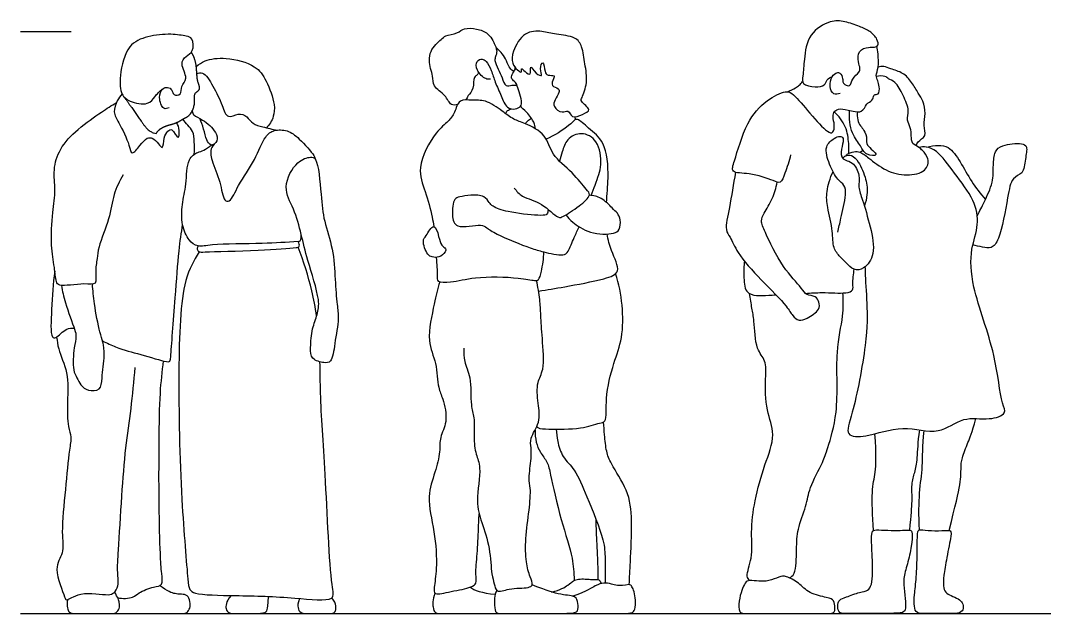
# Model space of a CAD drawing. Header units: millimetres. Extents: x 71.6 to 121.6, y 1.1 to 34.5.
# Drawn here: x 108.023 to 111.104, y 3.558 to 5.344 of the extents above; entities that cross this region are included whole.
import ezdxf

# ---------------------------------------------------------------- set-up
doc = ezdxf.new("R2010")
doc.units = ezdxf.units.MM

msp = doc.modelspace()

# ---------------------------------------------------------------- linework, layer by layer
for points in [[(108.0233, 5.3108), (108.1757, 5.3108)], [(108.0233, 3.5582), (113.2049, 3.5582)]]:
    msp.add_lwpolyline(points)
for points, knots in [([(110.4889, 5.1239), (110.4831, 5.1218), (110.4674, 5.1184), (110.456, 5.1456), (110.4619, 5.1754), (110.4788, 5.1878), (110.4902, 5.1868), (110.4985, 5.1693), (110.4961, 5.1589), (110.5026, 5.1499), (110.5213, 5.1435), (110.5239, 5.1705), (110.547, 5.1863), (110.5501, 5.2002), (110.5432, 5.2195), (110.5421, 5.2544), (110.5743, 5.2646), (110.5918, 5.2623), (110.6054, 5.2677), (110.602, 5.2895), (110.5786, 5.3133), (110.5475, 5.3258), (110.503, 5.3426), (110.4585, 5.3447), (110.3917, 5.3055), (110.3809, 5.2286), (110.378, 5.1795), (110.3732, 5.1493), (110.4144, 5.1428), (110.4443, 5.1457), (110.4482, 5.1671), (110.4598, 5.1725), (110.4652, 5.1745)], [0, 0, 0, 0, 0.246584, 0.530941, 0.845198, 1.092626, 1.268036, 1.507142, 1.691442, 1.875181, 2.089629, 2.35621, 2.654594, 2.855727, 3.114645, 3.432457, 3.740299, 3.985448, 4.176123, 4.419111, 4.745319, 5.080235, 5.469655, 5.848318, 6.326868, 6.823655, 7.23186, 7.506205, 7.849811, 8.152391, 8.393764, 8.632137, 8.632137, 8.632137, 8.632137]), ([(108.4709, 5.0813), (108.4658, 5.0794), (108.4508, 5.0727), (108.4376, 5.1132), (108.4481, 5.1391), (108.4661, 5.1448), (108.4807, 5.1359), (108.4812, 5.1172), (108.51, 5.1188), (108.5042, 5.1475), (108.5303, 5.1687), (108.5014, 5.2129), (108.5203, 5.2373), (108.545, 5.2493), (108.5434, 5.292), (108.5207, 5.2972), (108.474, 5.3051), (108.4057, 5.2974), (108.343, 5.2723), (108.3202, 5.1803), (108.3241, 5.1201), (108.3513, 5.0988), (108.4069, 5.0858), (108.4274, 5.114), (108.4369, 5.1263), (108.4462, 5.1341), (108.4509, 5.1374)], [0, 0, 0, 0, 0.231379, 0.570677, 0.867287, 1.096171, 1.314995, 1.538408, 1.78415, 2.058538, 2.360673, 2.740454, 3.031366, 3.323071, 3.658493, 3.909061, 4.299977, 4.778486, 5.229885, 5.773557, 6.205455, 6.527701, 6.93977, 7.254291, 7.482378, 7.72099, 7.72099, 7.72099, 7.72099]), ([(109.3387, 5.0911), (109.3319, 5.089), (109.3159, 5.0869), (109.3029, 5.1213), (109.2627, 5.1425), (109.2651, 5.1773), (109.2555, 5.1988), (109.2494, 5.2539), (109.2891, 5.2862), (109.3011, 5.2992), (109.3388, 5.3041), (109.3581, 5.3227), (109.3959, 5.3191), (109.4292, 5.3086), (109.445, 5.2835), (109.4484, 5.275), (109.4589, 5.2525), (109.4526, 5.2351), (109.4484, 5.2232), (109.4612, 5.1958), (109.4721, 5.1736), (109.4811, 5.1424), (109.5021, 5.1499), (109.5118, 5.1492), (109.5168, 5.1495)], [1.54011, 1.54011, 1.54011, 1.54011, 1.774111, 2.10373, 2.478367, 2.78997, 3.071894, 3.481946, 3.874255, 4.116378, 4.455005, 4.746498, 5.088948, 5.42696, 5.704789, 5.886046, 6.175965, 6.413524, 6.610155, 6.913609, 7.217991, 7.513291, 7.751073, 7.974057, 7.974057, 7.974057, 7.974057]), ([(109.5187, 5.1948), (109.5121, 5.2005), (109.5011, 5.2151), (109.5028, 5.253), (109.5378, 5.3121), (109.5932, 5.3129), (109.634, 5.3008), (109.6933, 5.2972), (109.7152, 5.2646), (109.7207, 5.2118), (109.7317, 5.1589), (109.7133, 5.113), (109.7066, 5.0988), (109.7456, 5.0739), (109.7127, 5.0612), (109.6823, 5.046), (109.6722, 5.0779), (109.652, 5.0621), (109.6247, 5.084), (109.63, 5.1059), (109.6454, 5.1251), (109.6439, 5.1409), (109.6174, 5.1444), (109.6262, 5.1681), (109.6325, 5.1798), (109.6079, 5.1774), (109.6003, 5.1885), (109.5969, 5.2286), (109.5832, 5.1975), (109.5975, 5.1733), (109.5723, 5.1823), (109.5539, 5.2167), (109.5617, 5.1734), (109.5415, 5.1899), (109.5282, 5.2031), (109.5338, 5.1842), (109.5235, 5.1907), (109.5187, 5.1948)], [0, 0, 0, 0, 0.28549, 0.628879, 1.08472, 1.486689, 1.87045, 2.296806, 2.632791, 3.04673, 3.476347, 3.867285, 4.072062, 4.396089, 4.676219, 4.990892, 5.25619, 5.497186, 5.802068, 6.060033, 6.342182, 6.540068, 6.793952, 7.054374, 7.22286, 7.465894, 7.682957, 7.977439, 8.227765, 8.485108, 8.727224, 9.007155, 9.264977, 9.500289, 9.706621, 9.873699, 10.081781, 10.081781, 10.081781, 10.081781]), ([(109.5079, 5.1905), (109.5036, 5.193), (109.4945, 5.1987), (109.4858, 5.223), (109.4741, 5.2438), (109.4606, 5.2552), (109.4545, 5.2622), (109.4532, 5.2639)], [0, 0, 0, 0, 0.22135, 0.507369, 0.789892, 1.059927, 1.139295, 1.139295, 1.139295, 1.139295]), ([(110.3403, 4.9398), (110.3367, 4.9208), (110.3239, 4.8877), (110.312, 4.85), (110.2849, 4.864), (110.2198, 4.886), (110.1583, 4.8827), (110.1738, 4.927), (110.2051, 5.0381), (110.2623, 5.1025), (110.3233, 5.1333), (110.3468, 5.1253), (110.3918, 5.072), (110.4409, 5.0158), (110.4653, 5.0004), (110.4747, 5.0233), (110.4674, 5.0478), (110.4682, 5.0683), (110.4846, 5.0793), (110.513, 5.0757), (110.5552, 5.0611), (110.5675, 5.0916), (110.5736, 5.0957), (110.5906, 5.1055), (110.5896, 5.1234), (110.6079, 5.1185), (110.6076, 5.1456), (110.6028, 5.1619), (110.5952, 5.1788), (110.6069, 5.2029), (110.6035, 5.2432), (110.6016, 5.2587), (110.6002, 5.2665)], [0, 0, 0, 0, 0.436381, 0.755185, 1.023917, 1.518314, 1.917412, 2.23816, 2.859385, 3.40538, 3.852495, 4.111474, 4.587927, 5.099974, 5.357496, 5.598547, 5.894887, 6.142741, 6.373427, 6.683531, 7.043559, 7.332008, 7.493018, 7.735361, 7.945604, 8.137428, 8.403378, 8.652048, 8.88286, 9.172616, 9.534092, 9.814138, 9.814138, 9.814138, 9.814138]), ([(108.5522, 5.2051), (108.5602, 5.212), (108.5788, 5.2262), (108.6434, 5.2351), (108.7317, 5.2109), (108.7637, 5.1641), (108.7906, 5.0927), (108.7854, 5.0562), (108.7762, 5.0356), (108.7678, 5.0253), (108.7631, 5.0209)], [0, 0, 0, 0, 0.322876, 0.780066, 1.316762, 1.745843, 2.239924, 2.58167, 2.846631, 3.097776, 3.097776, 3.097776, 3.097776]), ([(109.4369, 5.1672), (109.4323, 5.1669), (109.4218, 5.1657), (109.3943, 5.192), (109.3928, 5.2228), (109.4129, 5.2295), (109.4258, 5.2209), (109.4411, 5.1923), (109.4506, 5.1575), (109.47, 5.118), (109.4835, 5.0794), (109.5115, 5.0753), (109.5298, 5.0842), (109.5324, 5.1025), (109.5238, 5.1281), (109.5167, 5.1507), (109.5131, 5.1577), (109.4994, 5.1674), (109.5006, 5.1818), (109.5125, 5.1955), (109.5119, 5.2002), (109.5117, 5.202)], [0, 0, 0, 0, 0.213237, 0.555108, 0.849922, 1.079032, 1.291023, 1.610622, 1.96018, 2.345378, 2.6992, 2.980521, 3.222907, 3.452328, 3.75675, 4.032313, 4.192559, 4.413808, 4.621425, 4.862797, 4.980837, 4.980837, 4.980837, 4.980837]), ([(108.5539, 5.1835), (108.5594, 5.1852), (108.5746, 5.192), (108.6051, 5.1434), (108.6298, 5.0927), (108.6439, 5.0447), (108.679, 5.0673), (108.7058, 5.0558), (108.7211, 5.0308), (108.7536, 5.0237), (108.7812, 5.016), (108.7958, 5.0138)], [0, 0, 0, 0, 0.237266, 0.642661, 1.103066, 1.453892, 1.770799, 2.065554, 2.364542, 2.68651, 3.067253, 3.067253, 3.067253, 3.067253]), ([(109.4007, 5.19), (109.4004, 5.1865), (109.3991, 5.1782), (109.3843, 5.1748), (109.3893, 5.1373), (109.3695, 5.119), (109.3661, 5.1087), (109.3626, 5.1048)], [0, 0, 0, 0, 0.187098, 0.378257, 0.707603, 1.000252, 1.21902, 1.21902, 1.21902, 1.21902]), ([(110.5072, 4.9366), (110.508, 4.9384), (110.5091, 4.9432), (110.532, 4.9496), (110.5503, 4.9495), (110.5772, 4.9279), (110.6265, 4.8888), (110.6878, 4.875), (110.7484, 4.8854), (110.7591, 4.9285), (110.7371, 4.952), (110.7275, 4.9624), (110.7042, 4.9715), (110.7035, 4.9969), (110.7022, 5.0209), (110.6886, 5.0441), (110.6988, 5.0734), (110.6797, 5.1182), (110.6576, 5.1593), (110.6346, 5.1673), (110.6253, 5.1774), (110.6065, 5.1775), (110.5984, 5.1747)], [0, 0, 0, 0, 0.138454, 0.40598, 0.648976, 0.974035, 1.428579, 1.887988, 2.312331, 2.652248, 2.962068, 3.182052, 3.448086, 3.722359, 4.006096, 4.290827, 4.59412, 4.993169, 5.384075, 5.650492, 5.855799, 6.14686, 6.14686, 6.14686, 6.14686]), ([(110.7182, 4.9661), (110.7197, 4.9704), (110.7215, 4.9801), (110.7515, 4.9954), (110.7382, 5.0286), (110.7477, 5.0632), (110.7399, 5.1018), (110.7241, 5.1246), (110.7052, 5.1586), (110.6799, 5.1873), (110.6424, 5.1974), (110.6211, 5.2069), (110.6091, 5.2046), (110.6038, 5.2031)], [0, 0, 0, 0, 0.210858, 0.510686, 0.824205, 1.17012, 1.52046, 1.822738, 2.177168, 2.530508, 2.883483, 3.156643, 3.390246, 3.390246, 3.390246, 3.390246]), ([(110.3308, 5.1294), (110.3394, 5.1325), (110.3556, 5.1412), (110.3659, 5.1484), (110.3734, 5.1563), (110.3765, 5.1605)], [0, 0, 0, 0, 0.3001032, 0.5063265, 0.7326381, 0.7326381, 0.7326381, 0.7326381]), ([(108.3291, 5.1229), (108.3233, 5.1165), (108.3138, 5.1028), (108.2998, 5.0663), (108.3208, 5.0359), (108.3507, 4.9732), (108.3569, 4.9348), (108.3837, 4.9692), (108.4024, 4.9915), (108.4213, 4.9912), (108.438, 4.9745), (108.4529, 4.9521), (108.454, 4.9924), (108.4645, 5.0098), (108.4801, 5.0218), (108.5003, 4.978), (108.5017, 5.0161), (108.4975, 5.0291), (108.4934, 5.0365)], [0, 0, 0, 0, 0.289962, 0.626387, 0.969286, 1.461984, 1.74551, 2.067392, 2.385386, 2.60832, 2.896006, 3.120887, 3.425634, 3.703007, 3.907371, 4.21669, 4.474415, 4.762755, 4.762755, 4.762755, 4.762755]), ([(108.3318, 4.879), (108.3211, 4.8601), (108.3006, 4.8194), (108.2935, 4.7469), (108.2566, 4.6643), (108.2545, 4.6275), (108.247, 4.5886), (108.2547, 4.5448), (108.2131, 4.555), (108.1397, 4.5402), (108.1293, 4.5586), (108.1257, 4.6041), (108.1136, 4.6673), (108.1193, 4.7653), (108.1301, 4.8324), (108.1206, 4.8945), (108.14, 4.9601), (108.1945, 5.0177), (108.2664, 5.0686), (108.2968, 5.0876), (108.3121, 5.0967)], [0, 0, 0, 0, 0.462754, 0.959375, 1.497489, 1.843818, 2.209273, 2.537677, 2.868388, 3.357784, 3.581132, 3.954817, 4.424796, 4.992094, 5.466935, 5.912001, 6.373201, 6.884851, 7.420376, 7.838878, 7.838878, 7.838878, 7.838878]), ([(109.5086, 4.8391), (109.5161, 4.8301), (109.5322, 4.8097), (109.593, 4.7976), (109.6381, 4.7468), (109.6584, 4.7537), (109.7031, 4.7833), (109.7425, 4.8176), (109.7233, 4.8373), (109.6839, 4.8887), (109.62, 4.9362), (109.6074, 5.0008), (109.5429, 5.035), (109.5062, 5.0445), (109.4729, 5.0715), (109.4233, 5.1065), (109.3836, 5.1017), (109.3413, 5.1093), (109.3307, 5.0655), (109.31, 5.0385), (109.2686, 5.0078), (109.2127, 4.9006), (109.2416, 4.8299), (109.2601, 4.7664), (109.2652, 4.7329), (109.2664, 4.7234)], [0, 0, 0, 0, 0.339609, 0.791439, 1.242558, 1.476026, 1.905296, 2.291669, 2.543042, 3.006085, 3.516175, 3.965654, 4.435536, 4.787249, 5.160178, 5.598201, 5.961622, 6.301463, 6.652022, 6.981963, 7.392227, 8.001069, 8.49506, 9.006392, 9.200772, 9.200772, 9.200772, 9.200772]), ([(109.573, 5.0175), (109.5708, 5.0248), (109.5705, 5.0358), (109.5493, 5.0661), (109.5308, 5.0811), (109.5265, 5.0845)], [0.0534179, 0.0534179, 0.0534179, 0.0534179, 0.3231343, 0.6365667, 0.8698708, 0.8698708, 0.8698708, 0.8698708]), ([(108.5397, 5.0713), (108.5409, 5.0671), (108.5435, 5.0566), (108.5734, 5.0462), (108.6128, 5.0103), (108.6185, 4.9803), (108.5925, 4.9622), (108.5978, 4.9187), (108.6258, 4.8615), (108.6321, 4.8008), (108.6566, 4.7964), (108.6793, 4.8537), (108.7296, 4.9205), (108.7559, 4.9943), (108.7854, 5.0158), (108.8286, 5.0144), (108.8617, 4.9898), (108.908, 4.9387), (108.9094, 4.929), (108.9108, 4.9248)], [0, 0, 0, 0, 0.205884, 0.519799, 0.939762, 1.227855, 1.519299, 1.874972, 2.35165, 2.780003, 2.988423, 3.409024, 3.956442, 4.455219, 4.782709, 5.135885, 5.517118, 5.982107, 6.19235, 6.19235, 6.19235, 6.19235]), ([(109.4826, 5.0634), (109.4839, 5.0667), (109.4878, 5.0733), (109.4963, 5.077), (109.5006, 5.0777)], [0, 0, 0, 0, 0.1886265, 0.3955734, 0.3955734, 0.3955734, 0.3955734]), ([(110.5156, 4.9444), (110.5161, 4.954), (110.5157, 4.9766), (110.5088, 5.0261), (110.4855, 5.0562), (110.4718, 5.0688)], [0.058856, 0.058856, 0.058856, 0.058856, 0.340759, 0.749504, 1.177587, 1.177587, 1.177587, 1.177587]), ([(110.5411, 5.0686), (110.54, 5.0608), (110.5406, 5.0448), (110.5498, 5.0255), (110.5622, 5.0142), (110.5718, 4.9867), (110.5645, 4.9687), (110.6144, 4.9338), (110.5636, 4.9383), (110.5513, 4.9676), (110.5211, 5.0036), (110.5156, 5.0504), (110.5177, 5.0732)], [0, 0, 0, 0, 0.278726, 0.536974, 0.773484, 1.069377, 1.317223, 1.671776, 1.964425, 2.288028, 2.675104, 3.149778, 3.149778, 3.149778, 3.149778]), ([(108.5456, 4.9406), (108.5471, 4.9531), (108.5466, 4.9775), (108.5443, 5.0109), (108.5257, 5.0277), (108.5166, 5.0405), (108.5117, 5.0466)], [0, 0, 0, 0, 0.352044, 0.675083, 0.953687, 1.230584, 1.230584, 1.230584, 1.230584]), ([(108.5967, 4.9682), (108.5916, 4.9728), (108.5806, 4.9831), (108.5757, 5.0182), (108.5669, 5.0384), (108.5625, 5.0489)], [0, 0, 0, 0, 0.2609581, 0.5945267, 0.9292547, 0.9292547, 0.9292547, 0.9292547]), ([(109.5423, 5.0331), (109.5442, 5.0363), (109.5488, 5.0422), (109.5564, 5.0474), (109.5604, 5.0493)], [0, 0, 0, 0, 0.1908261, 0.4014235, 0.4014235, 0.4014235, 0.4014235]), ([(109.7862, 4.7961), (109.788, 4.8201), (109.7942, 4.8829), (109.7858, 4.9776), (109.7352, 5.0166), (109.7011, 5.0483), (109.6901, 5.0448), (109.672, 5.0236), (109.6289, 4.997), (109.6046, 4.9869)], [2.812654, 2.812654, 2.812654, 2.812654, 3.190623, 3.778004, 4.233237, 4.603869, 4.765705, 5.055277, 5.564196, 5.564196, 5.564196, 5.564196]), ([(109.7403, 4.817), (109.7443, 4.8281), (109.7579, 4.8653), (109.7745, 4.9057), (109.7637, 4.983), (109.7123, 5.0111), (109.6652, 4.9891), (109.6534, 4.9487), (109.647, 4.9298), (109.6449, 4.9201)], [7.710986, 7.710986, 7.710986, 7.710986, 7.89574, 8.353163, 8.831678, 9.236724, 9.620887, 9.982902, 10.296148, 10.296148, 10.296148, 10.296148]), ([(110.4824, 4.7068), (110.4856, 4.7206), (110.491, 4.7468), (110.5081, 4.817), (110.504, 4.8487), (110.4793, 4.8653), (110.4563, 4.9099), (110.4397, 4.9642), (110.4703, 4.989), (110.4879, 4.9973), (110.5022, 4.9893), (110.4941, 4.9641), (110.4899, 4.9325), (110.5061, 4.922), (110.5292, 4.9181), (110.5507, 4.8773), (110.5423, 4.841), (110.5581, 4.8014), (110.5806, 4.7223), (110.5974, 4.6436), (110.5642, 4.5947), (110.5296, 4.5898), (110.5067, 4.6157), (110.4889, 4.6316), (110.4658, 4.6605), (110.4689, 4.71), (110.4503, 4.7812), (110.4463, 4.8267), (110.4589, 4.8693), (110.4679, 4.8886)], [0, 0, 0, 0, 0.373364, 0.857557, 1.166307, 1.460163, 1.870789, 2.286051, 2.620415, 2.866209, 3.057303, 3.341535, 3.658286, 3.886149, 4.154104, 4.523607, 4.865426, 5.229888, 5.754964, 6.268528, 6.679122, 6.987513, 7.309257, 7.594534, 7.924797, 8.326636, 8.815231, 9.214873, 9.636879, 9.636879, 9.636879, 9.636879]), ([(108.859, 4.678), (108.8228, 4.6759), (108.7559, 4.6708), (108.6033, 4.6718), (108.5584, 4.6601), (108.5269, 4.6816), (108.507, 4.7292), (108.508, 4.7911), (108.5239, 4.8493), (108.5224, 4.9258), (108.5559, 4.9486), (108.5748, 4.9505), (108.5962, 4.9695), (108.6035, 4.9713), (108.6069, 4.9725)], [0, 0, 0, 0, 0.597566, 1.298361, 1.675708, 1.999672, 2.404007, 2.849693, 3.305438, 3.794293, 4.12759, 4.378339, 4.674635, 4.864941, 4.864941, 4.864941, 4.864941]), ([(110.564, 4.6018), (110.5643, 4.5973), (110.5649, 4.5668), (110.5704, 4.4949), (110.5721, 4.3843), (110.5299, 4.1617), (110.5001, 4.0907), (110.5753, 4.0887), (110.6767, 4.1298), (110.7857, 4.0911), (110.8577, 4.1547), (110.9336, 4.1382), (110.9934, 4.1586), (110.9711, 4.1978), (110.9597, 4.3441), (110.8841, 4.5346), (110.8792, 4.6527), (110.9089, 4.728), (110.8943, 4.806), (110.8338, 4.8821), (110.7849, 4.9514), (110.7499, 4.9644), (110.7336, 4.9633), (110.7262, 4.9617)], [0.301605, 0.301605, 0.301605, 0.301605, 0.427298, 1.076734, 1.702997, 2.37201, 2.800959, 3.213669, 3.823024, 4.413342, 4.937641, 5.440488, 5.838525, 6.154433, 6.845245, 7.683106, 8.295144, 8.793572, 9.285493, 9.857817, 10.382315, 10.713744, 10.986406, 10.986406, 10.986406, 10.986406]), ([(110.7502, 4.9625), (110.7612, 4.966), (110.7845, 4.9681), (110.8186, 4.9661), (110.8528, 4.9162), (110.8835, 4.8584), (110.9116, 4.8222), (110.9263, 4.8048)], [0, 0, 0, 0, 0.336918, 0.654916, 1.084187, 1.556424, 2.029642, 2.029642, 2.029642, 2.029642]), ([(110.9017, 4.756), (110.9094, 4.7698), (110.923, 4.798), (110.9509, 4.856), (110.9494, 4.9064), (110.953, 4.9499), (110.9769, 4.9703), (111.0342, 4.9763), (111.0548, 4.9642), (111.0445, 4.923), (111.0436, 4.883), (111.0034, 4.8705), (110.9938, 4.8113), (110.9714, 4.6873), (110.9461, 4.6562), (110.9169, 4.6617), (110.898, 4.6649), (110.8886, 4.668)], [0, 0, 0, 0, 0.394999, 0.848667, 1.260125, 1.623389, 1.932074, 2.360038, 2.602132, 2.960095, 3.391812, 3.721295, 4.152836, 4.753258, 5.085569, 5.377277, 5.688964, 5.688964, 5.688964, 5.688964]), ([(108.9108, 4.9248), (108.9069, 4.9314), (108.8946, 4.9345), (108.8513, 4.9204), (108.8089, 4.8409), (108.8478, 4.7769), (108.8691, 4.6976), (108.8855, 4.6233), (108.9254, 4.5051), (108.9175, 4.459), (108.8995, 4.4156), (108.8955, 4.3607), (108.8966, 4.3225), (108.9361, 4.3122), (108.9618, 4.3142), (108.9684, 4.3741), (108.9824, 4.446), (108.9752, 4.4892), (108.9694, 4.5665), (108.9656, 4.6554), (108.9347, 4.741), (108.9277, 4.8144), (108.9205, 4.9084), (108.9108, 4.9248)], [0, 0, 0, 0, 0.235415, 0.602848, 1.115165, 1.597075, 2.107632, 2.62505, 3.256553, 3.641431, 4.027262, 4.456821, 4.786679, 5.127715, 5.383601, 5.805058, 6.302799, 6.680029, 7.176816, 7.725398, 8.259379, 8.780213, 9.366573, 9.366573, 9.366573, 9.366573]), ([(110.4964, 4.9297), (110.4989, 4.9319), (110.5084, 4.9387), (110.5253, 4.9398), (110.547, 4.9174), (110.569, 4.8657), (110.5725, 4.8235), (110.5662, 4.7964), (110.5622, 4.7853)], [10.010651, 10.010651, 10.010651, 10.010651, 10.10184, 10.356418, 10.661567, 11.0905, 11.480726, 11.775183, 11.775183, 11.775183, 11.775183]), ([(110.1746, 4.8868), (110.1676, 4.8515), (110.1588, 4.7851), (110.141, 4.7139), (110.1602, 4.691), (110.1812, 4.6387), (110.2499, 4.5639), (110.3279, 4.4868), (110.3444, 4.4565), (110.3653, 4.4368), (110.3908, 4.447), (110.4287, 4.4711), (110.4271, 4.4956), (110.4159, 4.5152), (110.3864, 4.5155), (110.3719, 4.5421), (110.313, 4.6005), (110.2654, 4.7023), (110.2492, 4.7396), (110.2603, 4.7648), (110.2879, 4.8081), (110.2965, 4.8401), (110.2998, 4.8568)], [0, 0, 0, 0, 0.594999, 1.063933, 1.353447, 1.767964, 2.361022, 2.960309, 3.294054, 3.571209, 3.860704, 4.235005, 4.498272, 4.754511, 5.040824, 5.334992, 5.860195, 6.476573, 6.823263, 7.105836, 7.5139, 7.922804, 7.922804, 7.922804, 7.922804]), ([(109.6107, 4.7751), (109.611, 4.7714), (109.609, 4.7639), (109.6053, 4.757), (109.5754, 4.7565), (109.492, 4.7652), (109.4447, 4.7818), (109.4338, 4.7955), (109.4187, 4.8173), (109.3776, 4.8198), (109.346, 4.8125), (109.3247, 4.8087), (109.3203, 4.7571), (109.3313, 4.713), (109.4093, 4.7331), (109.4266, 4.7193), (109.4572, 4.6979), (109.5595, 4.6571), (109.5929, 4.6481), (109.6567, 4.633), (109.6724, 4.6483), (109.6876, 4.6878), (109.6987, 4.7113), (109.7038, 4.7228)], [0, 0, 0, 0, 0.191975, 0.333475, 0.62478, 1.165399, 1.56464, 1.793077, 2.071764, 2.432223, 2.762376, 2.999083, 3.394129, 3.738672, 4.212465, 4.467743, 4.816017, 5.410357, 5.782999, 6.221263, 6.468124, 6.854363, 7.136767, 7.136767, 7.136767, 7.136767]), ([(109.6639, 4.7582), (109.6702, 4.7504), (109.6844, 4.7349), (109.7355, 4.7001), (109.8068, 4.6992), (109.827, 4.7126), (109.8299, 4.744), (109.8198, 4.7644), (109.8026, 4.7795), (109.772, 4.8122), (109.7469, 4.8166), (109.7345, 4.8175)], [0, 0, 0, 0, 0.313725, 0.76305, 1.237695, 1.498617, 1.803901, 2.071069, 2.344216, 2.721014, 3.070298, 3.070298, 3.070298, 3.070298]), ([(108.2703, 4.379), (108.2838, 4.3724), (108.327, 4.3519), (108.3772, 4.3418), (108.4732, 4.311), (108.4747, 4.3242), (108.4884, 4.499), (108.4993, 4.652), (108.5072, 4.7044), (108.5111, 4.7288)], [2.456403, 2.456403, 2.456403, 2.456403, 2.685527, 3.195257, 3.693895, 4.066715, 4.837076, 5.4358, 5.929265, 5.929265, 5.929265, 5.929265]), ([(109.2664, 4.7234), (109.2594, 4.7234), (109.244, 4.693), (109.2305, 4.6827), (109.2458, 4.6372), (109.2617, 4.6315), (109.2827, 4.6284), (109.3017, 4.6457), (109.3042, 4.6579), (109.2872, 4.6664), (109.2827, 4.6915), (109.2731, 4.7234), (109.2664, 4.7234)], [0, 0, 0, 0, 0.339878, 0.586525, 0.955216, 1.185948, 1.43996, 1.720512, 1.89853, 2.120653, 2.426416, 2.756065, 2.756065, 2.756065, 2.756065]), ([(108.859, 4.678), (108.8612, 4.6786), (108.8676, 4.679), (108.8676, 4.6925), (108.8677, 4.701)], [0, 0, 0, 0, 0.1484776, 0.3901065, 0.3901065, 0.3901065, 0.3901065]), ([(109.582, 4.5289), (109.6085, 4.533), (109.6594, 4.5418), (109.7744, 4.5625), (109.8345, 4.5852), (109.8022, 4.6416), (109.7911, 4.6836), (109.7883, 4.7009)], [0, 0, 0, 0, 0.513968, 1.140763, 1.534818, 1.989802, 2.290947, 2.290947, 2.290947, 2.290947]), ([(108.558, 4.6651), (108.5561, 4.6624), (108.5535, 4.6554), (108.5601, 4.6457), (108.5837, 4.6476), (108.7372, 4.6507), (108.8473, 4.6593), (108.8649, 4.6615), (108.8617, 4.674), (108.859, 4.678)], [0, 0, 0, 0, 0.181556, 0.350562, 0.599465, 1.323573, 1.935461, 2.122416, 2.340434, 2.340434, 2.340434, 2.340434]), ([(108.9143, 4.4539), (108.9104, 4.4797), (108.8965, 4.5502), (108.8755, 4.6184), (108.8589, 4.6611)], [9.453582, 9.453582, 9.453582, 9.453582, 9.82878, 10.499889, 10.499889, 10.499889, 10.499889]), ([(108.5609, 4.6477), (108.5449, 4.6199), (108.5058, 4.5594), (108.4968, 4.2727), (108.5039, 3.9233), (108.526, 3.6711), (108.53, 3.6301), (108.5517, 3.6138), (108.6816, 3.6125), (108.8348, 3.6086), (108.9738, 3.5912), (108.9538, 3.657), (108.9418, 3.9902), (108.9253, 4.1855), (108.9249, 4.2856), (108.9244, 4.316)], [0, 0, 0, 0, 0.561581, 1.507655, 2.634697, 3.521523, 3.845901, 4.10099, 4.731708, 5.497368, 6.098157, 6.462926, 7.506931, 8.405195, 8.811633, 8.811633, 8.811633, 8.811633]), ([(109.2744, 4.6306), (109.2758, 4.6097), (109.2778, 4.5754), (109.2748, 4.5546), (109.3242, 4.5547), (109.3912, 4.5743), (109.5172, 4.5713), (109.5678, 4.5601), (109.584, 4.5616), (109.5915, 4.5913), (109.5981, 4.6276), (109.5976, 4.6472)], [9.74487, 9.74487, 9.74487, 9.74487, 10.076551, 10.321922, 10.672991, 11.172263, 11.821225, 12.22589, 12.419912, 12.715136, 13.154751, 13.154751, 13.154751, 13.154751]), ([(110.2015, 4.619), (110.1994, 4.6046), (110.1997, 4.5775), (110.201, 4.5233), (110.2391, 4.5138), (110.2651, 4.5165), (110.2887, 4.5173), (110.2963, 4.5175)], [0, 0, 0, 0, 0.378183, 0.774401, 1.094866, 1.446776, 1.600063, 1.600063, 1.600063, 1.600063]), ([(110.3851, 4.5221), (110.4014, 4.5233), (110.4426, 4.5262), (110.5029, 4.5202), (110.5304, 4.5304), (110.5257, 4.5521), (110.5298, 4.5802), (110.5313, 4.5949)], [2.157194, 2.157194, 2.157194, 2.157194, 2.469305, 2.954511, 3.224777, 3.468484, 3.849604, 3.849604, 3.849604, 3.849604]), ([(108.1265, 4.5897), (108.1209, 4.5511), (108.118, 4.4831), (108.1119, 4.389), (108.1322, 4.3856), (108.157, 4.4171), (108.1769, 4.4185), (108.185, 4.4169)], [0, 0, 0, 0, 0.619007, 1.137867, 1.322827, 1.693458, 1.903762, 1.903762, 1.903762, 1.903762]), ([(109.3573, 4.3568), (109.3569, 4.3436), (109.3565, 4.3151), (109.381, 4.2696), (109.3758, 4.1855), (109.3906, 4.1492), (109.386, 4.0905), (109.392, 4.0368), (109.412, 3.9969), (109.3905, 3.8955), (109.4111, 3.8328), (109.4367, 3.7558), (109.4397, 3.676), (109.4484, 3.6514), (109.4539, 3.6182), (109.4966, 3.6362), (109.5473, 3.6335), (109.5676, 3.6436), (109.5544, 3.672), (109.5431, 3.7134), (109.5417, 3.7848), (109.5541, 3.8685), (109.5596, 3.934), (109.5508, 3.9647), (109.5611, 4.0253), (109.56, 4.0564), (109.5547, 4.0876), (109.5894, 4.1344), (109.5801, 4.1902), (109.5749, 4.2556), (109.6017, 4.2928), (109.5927, 4.3874), (109.5889, 4.4551), (109.5863, 4.5036), (109.5801, 4.5422), (109.5761, 4.5612)], [0, 0, 0, 0, 0.360378, 0.772349, 1.288387, 1.649381, 2.081867, 2.498503, 2.876007, 3.443257, 3.91342, 4.431066, 4.942949, 5.294496, 5.566882, 5.921229, 6.389155, 6.616073, 6.903768, 7.329404, 7.815519, 8.351982, 8.842871, 9.162326, 9.581754, 9.901023, 10.209524, 10.626755, 11.05924, 11.510294, 11.887338, 12.436794, 12.916552, 13.311883, 13.748548, 13.748548, 13.748548, 13.748548]), ([(109.5765, 4.1213), (109.5775, 4.1202), (109.585, 4.1136), (109.6193, 4.1141), (109.7082, 4.1118), (109.7623, 4.1323), (109.7887, 4.1338), (109.7814, 4.2123), (109.807, 4.3115), (109.8363, 4.3876), (109.8363, 4.4878), (109.8237, 4.5507), (109.8139, 4.5816)], [0.211779, 0.211779, 0.211779, 0.211779, 0.262789, 0.555843, 1.104118, 1.542975, 1.782362, 2.252032, 2.846698, 3.364344, 3.928576, 4.493369, 4.493369, 4.493369, 4.493369]), ([(108.1463, 4.5461), (108.1498, 4.5284), (108.1559, 4.496), (108.1866, 4.4147), (108.1922, 4.3925), (108.1834, 4.3579), (108.1789, 4.2912), (108.1935, 4.2691), (108.2034, 4.2451), (108.2256, 4.2274), (108.2666, 4.2292), (108.2678, 4.2696), (108.2778, 4.3347), (108.2725, 4.3761), (108.2603, 4.406), (108.2446, 4.493), (108.2412, 4.5302), (108.2398, 4.5501)], [0, 0, 0, 0, 0.421479, 0.94626, 1.215352, 1.553481, 2.018704, 2.310178, 2.592992, 2.893789, 3.217956, 3.552298, 4.026569, 4.388354, 4.713284, 5.243972, 5.687398, 5.687398, 5.687398, 5.687398]), ([(109.2845, 4.5571), (109.2781, 4.535), (109.2686, 4.492), (109.243, 4.3781), (109.2765, 4.3152), (109.2782, 4.2378), (109.2953, 4.2058), (109.3106, 4.1343), (109.2829, 4.0899), (109.2871, 4.0439), (109.2709, 3.9816), (109.2431, 3.9089), (109.2709, 3.8059), (109.2772, 3.7013), (109.2682, 3.6391), (109.266, 3.6116), (109.3206, 3.626), (109.379, 3.6348), (109.3979, 3.6516), (109.3903, 3.6747), (109.3987, 3.7405), (109.4004, 3.7998), (109.4025, 3.8434), (109.4034, 3.8581)], [0, 0, 0, 0, 0.47534, 1.077373, 1.56437, 2.049421, 2.402292, 2.874998, 3.279288, 3.657706, 4.11264, 4.610556, 5.201687, 5.794272, 6.191409, 6.443192, 6.791583, 7.184573, 7.425803, 7.791235, 8.251293, 8.752448, 9.003254, 9.003254, 9.003254, 9.003254]), ([(110.2161, 3.6574), (110.2136, 3.6616), (110.2045, 3.6713), (110.2282, 3.7293), (110.2197, 3.8034), (110.231, 3.8996), (110.2605, 4.004), (110.2979, 4.0964), (110.2646, 4.1696), (110.2638, 4.263), (110.2685, 4.3206), (110.2333, 4.3541), (110.2317, 4.4393), (110.224, 4.4759), (110.219, 4.507), (110.2162, 4.5218)], [0, 0, 0, 0, 0.220297, 0.647814, 1.150518, 1.711995, 2.316797, 2.872133, 3.373769, 3.928147, 4.347465, 4.728707, 5.245043, 5.60712, 5.991064, 5.991064, 5.991064, 5.991064]), ([(110.3367, 3.6657), (110.3418, 3.6683), (110.3564, 3.6743), (110.3585, 3.7597), (110.3596, 3.8129), (110.3903, 3.8867), (110.3942, 3.9351), (110.4368, 4.0099), (110.4515, 4.0555), (110.4876, 4.1696), (110.4727, 4.3485), (110.5001, 4.4492), (110.4987, 4.5002), (110.4978, 4.5233)], [0, 0, 0, 0, 0.236843, 0.612524, 1.023848, 1.504972, 2.012377, 2.600997, 2.98152, 3.493559, 4.169055, 4.736143, 5.177661, 5.177661, 5.177661, 5.177661]), ([(108.1321, 4.3904), (108.1336, 4.3785), (108.1354, 4.3535), (108.1691, 4.2812), (108.1641, 4.1989), (108.1637, 4.1227), (108.1785, 4.0894), (108.1679, 4.0464), (108.1594, 3.9296), (108.1447, 3.807), (108.1561, 3.7395), (108.119, 3.6948), (108.1566, 3.6112), (108.1596, 3.5931), (108.2053, 3.6286), (108.2862, 3.6107), (108.3045, 3.6191), (108.3212, 3.6425), (108.3132, 3.685), (108.3188, 3.7531), (108.3279, 3.9147), (108.3386, 4.0549), (108.3568, 4.1748), (108.3649, 4.2577), (108.3687, 4.2989)], [0, 0, 0, 0, 0.344074, 0.843339, 1.375849, 1.870109, 2.199184, 2.561986, 3.186399, 3.836308, 4.288718, 4.70234, 5.232894, 5.417176, 5.80802, 6.32747, 6.570921, 6.854564, 7.215484, 7.688141, 8.417946, 9.108908, 9.735519, 10.373918, 10.373918, 10.373918, 10.373918]), ([(108.3154, 3.606), (108.33, 3.6022), (108.3632, 3.6045), (108.3785, 3.6223), (108.4225, 3.6391), (108.4535, 3.6415), (108.4468, 3.6829), (108.4435, 3.7426), (108.4395, 3.8917), (108.4402, 4.0732), (108.4419, 4.2174), (108.4497, 4.2866), (108.454, 4.3186)], [0, 0, 0, 0, 0.385418, 0.663007, 1.053851, 1.34097, 1.665038, 2.110525, 2.807096, 3.595731, 4.286557, 4.836109, 4.836109, 4.836109, 4.836109]), ([(109.8546, 3.6452), (109.856, 3.668), (109.858, 3.7132), (109.865, 3.8384), (109.8544, 3.9281), (109.8, 4.0064), (109.7853, 4.0459), (109.7809, 4.0902), (109.7783, 4.1218), (109.7775, 4.1347)], [0, 0, 0, 0, 0.474246, 1.108949, 1.664769, 2.209044, 2.578809, 2.983184, 3.262673, 3.262673, 3.262673, 3.262673]), ([(109.5713, 4.1107), (109.5709, 4.0984), (109.5739, 4.0734), (109.5856, 4.0429), (109.6106, 4.0137), (109.6181, 3.9722), (109.6483, 3.8386), (109.6859, 3.7288), (109.6882, 3.682), (109.6889, 3.6579)], [0, 0, 0, 0, 0.348681, 0.676074, 1.016423, 1.381527, 2.053157, 2.683458, 3.134162, 3.134162, 3.134162, 3.134162]), ([(109.6354, 4.1135), (109.6355, 4.1009), (109.6382, 4.0764), (109.6531, 4.0272), (109.6953, 3.9901), (109.7266, 3.9096), (109.781, 3.7812), (109.7818, 3.7251), (109.7835, 3.6751), (109.782, 3.6499)], [0, 0, 0, 0, 0.347365, 0.747625, 1.163671, 1.703373, 2.376031, 2.810294, 3.295291, 3.295291, 3.295291, 3.295291]), ([(109.7618, 3.6598), (109.7615, 3.6758), (109.7609, 3.7067), (109.7568, 3.7882), (109.7556, 3.8227), (109.7551, 3.8406)], [0.023171, 0.023171, 0.023171, 0.023171, 0.390916, 0.906209, 1.326257, 1.326257, 1.326257, 1.326257])]:
    msp.add_open_spline(points, degree=3, knots=knots)
msp.add_rational_spline([(108.3365, 5.112), (108.349, 5.0933), (108.3745, 5.0598), (108.4049, 5.012), (108.4206, 5.0071), (108.4259, 5.0034), (108.4269, 5.0027), (108.4281, 5.0025), (108.4292, 5.0027), (108.4304, 5.0029), (108.4314, 5.0036), (108.432, 5.0046), (108.4356, 5.0098), (108.4455, 5.0209), (108.4709, 5.0297), (108.4935, 5.035), (108.5142, 5.0488), (108.5334, 5.0561), (108.5516, 5.0935), (108.5421, 5.1255), (108.5672, 5.1337), (108.5558, 5.1593), (108.5539, 5.1808), (108.5522, 5.2192), (108.5428, 5.2393), (108.5372, 5.249)], [1, 1, 1, 1, 1, 1, 0.949141516955, 0.949141516955, 1, 0.949141516955, 0.949141516955, 1, 1, 1, 1, 1, 1, 1, 1, 1, 1, 1, 1, 1, 1, 1], degree=3, knots=[0, 0, 0, 0, 0.470617, 0.896519, 1.123263, 1.123263, 1.123263, 1.134552, 1.134552, 1.134552, 1.14584, 1.14584, 1.14584, 1.368252, 1.670638, 1.949829, 2.229232, 2.485033, 2.842907, 3.151957, 3.393684, 3.663927, 3.94035, 4.289942, 4.621411, 4.621411, 4.621411, 4.621411])
for points, degree in [([(109.6903, 5.0534), (109.6917, 5.0498), (109.6936, 5.0455)], 2), ([(110.5484, 4.9475), (110.5517, 4.9492), (110.5551, 4.9508), (110.5584, 4.9524)], 3), ([(110.8169, 3.8083), (110.8369, 3.8838), (110.8533, 3.9577), (110.8527, 3.999), (110.854, 4.0226), (110.8743, 4.0751), (110.8855, 4.1004), (110.8974, 4.1452)], 3), ([(110.5897, 3.8082), (110.5863, 3.854), (110.5836, 3.9363), (110.5964, 3.976), (110.5987, 4.0354), (110.5939, 4.0993)], 3), ([(110.6987, 3.8088), (110.7031, 3.8563), (110.7073, 3.8983), (110.7034, 3.9491), (110.7139, 3.9823), (110.7224, 4.021), (110.7234, 4.0732), (110.7287, 4.1108)], 3), ([(110.7282, 3.8098), (110.7257, 3.8563), (110.7264, 3.9262), (110.7391, 3.999), (110.7365, 4.0607), (110.7423, 4.109)], 3), ([(110.6987, 3.8088), (110.6941, 3.8096), (110.6794, 3.8087), (110.645, 3.8081), (110.6004, 3.8104), (110.5849, 3.8097), (110.583, 3.7864), (110.5859, 3.7332), (110.5876, 3.6798), (110.5846, 3.6437), (110.5731, 3.6253), (110.5521, 3.6246), (110.5036, 3.6059), (110.4868, 3.602), (110.4799, 3.5794), (110.4859, 3.5582), (110.5095, 3.5582), (110.5764, 3.5582), (110.6725, 3.5582), (110.6853, 3.5646), (110.6873, 3.5823), (110.6827, 3.6246), (110.6784, 3.6637), (110.6916, 3.7044), (110.7054, 3.7641), (110.707, 3.8038), (110.7033, 3.8079), (110.6987, 3.8088)], 3), ([(110.8169, 3.8083), (110.8105, 3.809), (110.787, 3.8064), (110.7398, 3.8094), (110.7244, 3.8117), (110.7214, 3.7982), (110.7211, 3.7395), (110.7195, 3.665), (110.7119, 3.6122), (110.7119, 3.5777), (110.7175, 3.5582), (110.7493, 3.5582), (110.8189, 3.5582), (110.852, 3.5582), (110.8619, 3.5728), (110.8576, 3.5912), (110.8468, 3.602), (110.8218, 3.6125), (110.8058, 3.621), (110.7989, 3.6397), (110.8005, 3.6696), (110.809, 3.7231), (110.8254, 3.8022), (110.8232, 3.8076), (110.8169, 3.8083)], 3), ([(110.1872, 3.5646), (110.1842, 3.5711), (110.1845, 3.5969), (110.193, 3.6284), (110.204, 3.6529), (110.2145, 3.6594), (110.2455, 3.6549), (110.2735, 3.6549), (110.308, 3.6694), (110.324, 3.6734), (110.366, 3.6509), (110.394, 3.6184), (110.4551, 3.6054), (110.4716, 3.5994), (110.4736, 3.5744), (110.4736, 3.5582), (110.446, 3.5582), (110.382, 3.5582), (110.2025, 3.5582), (110.1902, 3.5582), (110.1872, 3.5646)], 3), ([(108.3015, 3.5582), (108.3328, 3.5582), (108.4373, 3.5582), (108.5061, 3.5582), (108.5226, 3.5582), (108.5321, 3.5699), (108.5353, 3.5874), (108.5292, 3.6121), (108.5135, 3.6169), (108.4923, 3.6156), (108.4654, 3.6244), (108.4419, 3.6421)], 3), ([(109.3769, 3.6376), (109.3873, 3.6279), (109.4117, 3.6202), (109.4514, 3.616)], 3), ([(109.4562, 3.6278), (109.4477, 3.613), (109.4504, 3.5781), (109.4504, 3.5582), (109.4793, 3.5582), (109.529, 3.5582), (109.6095, 3.5582), (109.6932, 3.5582), (109.7022, 3.5675), (109.7001, 3.5967), (109.6913, 3.6134), (109.6387, 3.6137), (109.5792, 3.6382), (109.5627, 3.6443)], 3), ([(109.6213, 3.623), (109.648, 3.6284), (109.6749, 3.6472), (109.6839, 3.6552), (109.6959, 3.6621), (109.719, 3.6624), (109.7333, 3.6616), (109.7522, 3.6595), (109.7672, 3.6616), (109.7704, 3.6485)], 3), ([(109.6524, 3.5584), (109.7161, 3.5582), (109.8283, 3.5582), (109.8642, 3.5582), (109.8724, 3.5684), (109.8751, 3.5989), (109.8695, 3.6255), (109.8631, 3.6396), (109.8581, 3.6455), (109.8546, 3.6452)], 3), ([(109.8546, 3.6452), (109.8227, 3.6399), (109.7998, 3.6484), (109.7778, 3.6513), (109.7562, 3.6449), (109.7281, 3.6261), (109.6855, 3.6102)], 3), ([(108.1644, 3.5999), (108.1628, 3.579), (108.1671, 3.5582), (108.1889, 3.5582), (108.2431, 3.5582), (108.3002, 3.5582), (108.31, 3.5582), (108.322, 3.5729), (108.322, 3.5899), (108.3164, 3.6056), (108.3064, 3.6233)], 3), ([(108.6567, 3.6125), (108.6405, 3.592), (108.6402, 3.5697), (108.6504, 3.5582), (108.671, 3.5582), (108.7147, 3.5582), (108.759, 3.5582), (108.7665, 3.5683), (108.7681, 3.5826), (108.7692, 3.6097)], 3), ([(108.863, 3.6036), (108.8574, 3.5882), (108.8569, 3.576), (108.8643, 3.5582), (108.8917, 3.5582), (108.9331, 3.5582), (108.9664, 3.5582), (108.9717, 3.5662), (108.9733, 3.5789), (108.9685, 3.5957), (108.9601, 3.6056)], 3), ([(109.2696, 3.6208), (109.263, 3.5973), (109.2638, 3.5758), (109.2691, 3.5582), (109.2906, 3.5582), (109.355, 3.5582), (109.4363, 3.5582), (109.4828, 3.5582)], 3)]:
    msp.add_open_spline(points, degree=degree)

doc.saveas('drawing.dxf')
